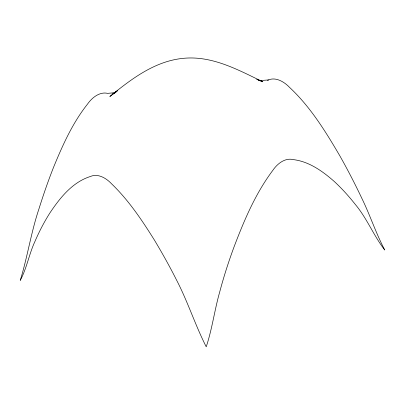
<?xml version="1.0" encoding="UTF-8"?>
<svg xmlns="http://www.w3.org/2000/svg" width="405" height="405" viewBox="0 0 405 405"><rect width="100%" height="100%" fill="white"/><g stroke="black" fill="none" stroke-linecap="round" stroke-linejoin="round"><path stroke-width="0.61" d="M115.42 92.593L112.129 94.38L117.415 90.781L109.841 96.501C131.504 78.884 155.226 60.74 184.062 58.264C212.509 55.713 238.17 69.878 262.86 81.815L259.433 80.59M115.283 92.674L114.119 93.023L116.189 92.001M267.462 80.347L268.601 79.937A27.565 16.899 60.7 0 1 289.605 87.439C310.438 106.89 325.549 131.453 339.851 155.859C347.708 169.771 355.038 183.971 361.878 198.41C370.16 215.333 375.941 233.341 384.75 250.012C373.668 235.71 367.072 218.523 355.408 204.56C348.978 196.395 342.012 188.659 334.383 181.587C322.603 171.199 308.944 161.362 292.896 159.555A27.565 17.982 -71.2 0 0 272.732 170.485C255.611 193.327 244.331 219.89 234.232 246.407C228.668 261.377 223.783 276.595 219.692 292.035C214.518 310.144 212.205 328.926 206.221 346.807C195.124 324.932 187.712 301.416 176.342 279.642C169.568 266.217 162.218 253.1 154.492 240.2C141.988 220.209 128.729 200.348 111.669 183.91A27.565 17.248 62.4 0 0 90.664 176.408C72.662 181.956 60.218 197.549 50.124 212.61C44.18 221.91 39.103 231.731 34.759 241.871C28.998 254.396 26.826 268.221 20.25 280.392C27.469 257.003 31.018 232.657 38.789 209.395C43.279 195.048 48.185 180.827 53.733 166.855C62.74 144.95 72.591 122.988 87.374 104.293A27.565 17.628 -69.5 0 1 107.538 93.363L115.258 92.664L114.119 93.023M268.601 79.937L260.638 80.544L258.324 80.281M259.98 80.595L261.235 80.762L256.598 79.451"/></g></svg>
